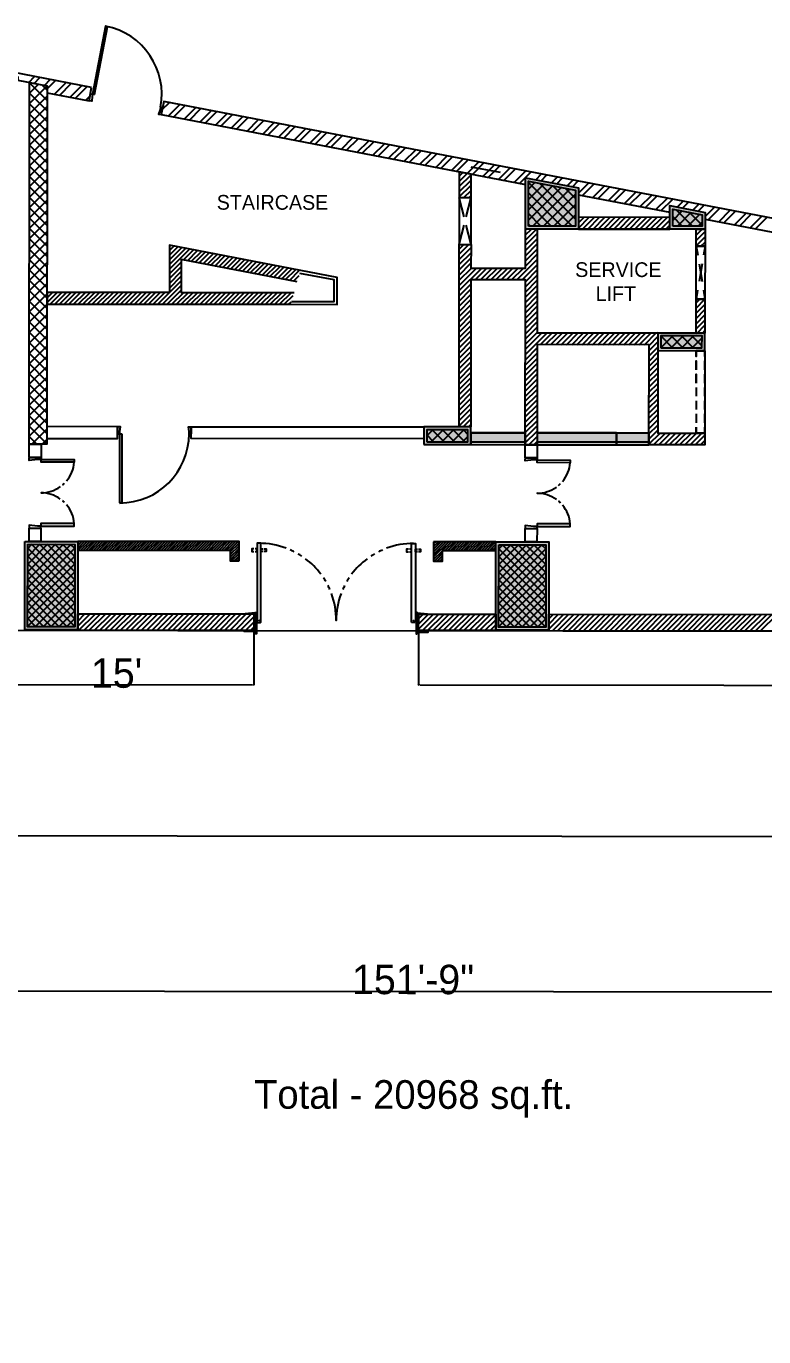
# Model space of a CAD drawing. Header units: millimetres. Extents: x -957 to 3394, y -3 to 3008.
# Drawn here: x 2412 to 2905, y 1653 to 2529 of the extents above; entities that cross this region are included whole.
import ezdxf

# ---------------------------------------------------------------- set-up
doc = ezdxf.new("R2010")
doc.units = ezdxf.units.MM
for name, color, linetype in [('HATCHES', 7, 'CONTINUOUS'), ('PDF_0', 7, 'CONTINUOUS'), ('PDF_DOOR', 7, 'CONTINUOUS'), ('PDF_ELEVATION_5_LIGHT', 7, 'CONTINUOUS'), ('PDF_ELEVATION_HIDDEN', 7, 'CONTINUOUS'), ('PDF_FIRE___PLUMB_MARGIN', 7, 'CONTINUOUS'), ('PDF_FRAMING-COLUMN', 7, 'CONTINUOUS'), ('PDF_FRAMING-COLUMN_HATCH', 7, 'CONTINUOUS'), ('PDF_FSM-_BASEMENTS-PLANS__', 7, 'CONTINUOUS'), ('PDF_FSM-PODIUM-FRAMING_-_S', 7, 'CONTINUOUS'), ('PDF_HATCH', 7, 'CONTINUOUS'), ('PDF_HATCH_-_BRICK_WALL', 7, 'CONTINUOUS'), ('PDF_HATCH_-_WALL', 7, 'CONTINUOUS'), ('PDF_HATCH_WALL', 7, 'CONTINUOUS'), ('PDF_I-DOOR', 7, 'CONTINUOUS'), ('PDF_I-DOOR-OPEN', 7, 'CONTINUOUS'), ('PDF_I-FURN-FIXD', 7, 'CONTINUOUS'), ('PDF_I-WALL-JAMB', 7, 'CONTINUOUS'), ('PDF_ID-DOOR', 7, 'CONTINUOUS'), ('PDF_SHREM-CAD_6_CABLE', 7, 'CONTINUOUS'), ('PDF_SHREM_ACOUSTIC_WALL', 7, 'CONTINUOUS'), ('PDF_SHREM_COMMENTS', 7, 'CONTINUOUS'), ('PDF_TEXT', 7, 'CONTINUOUS'), ('PDF_WALL', 7, 'CONTINUOUS')]:
    doc.layers.add(name, color=color, linetype=linetype)
doc.styles.add('PDF_ARIAL', font='PDF_ARIAL')

msp = doc.modelspace()

# ---------------------------------------------------------------- linework, layer by layer
at = {"layer": 'HATCHES', "color": 253}
msp.add_lwpolyline([(712.53, 2126.9), (3285.08, 2124.7), (3284.08, 953.45), (711.53, 951.72), (712.53, 2126.9)], dxfattribs=at)
at = {"layer": 'PDF_0'}
for points in [[(2564.22, 2125.32), (2564.19, 2089.01)], [(2674.34, 2125.23), (2674.31, 2088.92)], [(2384.88, 2089.17), (2563.4, 2089.02)], [(2563.99, 2088.82), (2564.38, 2089.22)], [(2674.11, 2088.73), (2674.51, 2089.12)], [(2675.1, 2088.93), (3284.26, 2088.4)]]:
    msp.add_lwpolyline(points, dxfattribs=at)
at = {"layer": 'PDF_DOOR'}
for points in [[(2457.81, 2483.39), (2466.54, 2528.82), (2465.17, 2529.09), (2456.44, 2483.66)], [(2454.14, 2479.3), (2455.03, 2483.93), (2456.44, 2483.66), (2456.16, 2482.18), (2456, 2478.94)], [(2502.42, 2470.03), (2503.31, 2474.66), (2501.91, 2474.93), (2501.62, 2473.45), (2500.57, 2470.38)], [(2473.23, 2261.48), (2473.22, 2256.76), (2474.66, 2256.76), (2474.66, 2258.27), (2475.11, 2261.48)], [(2522.39, 2261.44), (2522.38, 2256.72), (2520.95, 2256.72), (2520.95, 2258.23), (2520.5, 2261.44)], [(2476.05, 2256.77), (2476.01, 2210.51), (2474.62, 2210.5), (2474.66, 2256.76)]]:
    msp.add_lwpolyline(points, close=True, dxfattribs=at)
for centre, start, end in [((2456.44, 2483.66), 349.12909, 79.12903), ((2474.66, 2256.76), 269.95107, 359.95102)]:
    msp.add_arc(centre, 46.29, start, end, dxfattribs=at)
at = {"layer": 'PDF_ELEVATION_5_LIGHT'}
for points in [[(2701.47, 2414.68), (2701.45, 2383.21)], [(2709.31, 2383.21), (2709.34, 2414.67)], [(2709.2, 2257.35), (2745.58, 2257.32)], [(2709.2, 2251.45), (2745.58, 2251.42)], [(2753.45, 2257.31), (2806.55, 2257.27)], [(2753.45, 2257.31), (2828.18, 2257.25)], [(2753.45, 2251.41), (2806.54, 2251.37)], [(2753.45, 2251.41), (2828.17, 2251.35)], [(2709.2, 2249.48), (2745.58, 2249.45)], [(2753.44, 2249.45), (2806.54, 2249.4)], [(2753.44, 2249.45), (2828.17, 2249.38)]]:
    msp.add_lwpolyline(points, dxfattribs=at)
msp.add_lwpolyline([(2859.75, 2382.09), (2865.65, 2382.09), (2865.62, 2346.69), (2859.72, 2346.7)], close=True, dxfattribs=at)
at = {"layer": 'PDF_ELEVATION_5_LIGHT', "color": 7}
for points in [[(2709.2, 2249.48), (2745.58, 2249.45), (2745.58, 2257.32), (2709.2, 2257.35)], [(2753.44, 2249.45), (2806.54, 2249.4), (2806.55, 2257.27), (2753.45, 2257.31)], [(2753.44, 2249.45), (2828.17, 2249.38), (2828.18, 2257.25), (2753.45, 2257.31)]]:
    msp.add_lwpolyline(points, close=True, dxfattribs=at)
for points in [[(2709.2, 2249.48), (2745.58, 2249.45), (2709.2, 2257.35), (2745.58, 2257.32)], [(2753.44, 2249.45), (2806.54, 2249.4), (2753.45, 2257.31), (2806.55, 2257.27)], [(2753.44, 2249.45), (2828.17, 2249.38), (2753.45, 2257.31), (2828.18, 2257.25)]]:
    msp.add_solid(points, dxfattribs=at)
at = {"layer": 'PDF_ELEVATION_HIDDEN'}
for points in [[(2704.68, 2401.8), (2701.47, 2414.68)], [(2706.11, 2401.8), (2709.34, 2414.67)], [(2701.45, 2383.21), (2704.67, 2396.08)], [(2709.31, 2383.21), (2706.1, 2396.08)], [(2859.75, 2382.09), (2860.75, 2376.03)], [(2865.65, 2382.09), (2864.63, 2376.03)], [(2863.66, 2370.21), (2861.71, 2358.57)], [(2861.72, 2370.21), (2863.65, 2358.57)], [(2860.73, 2352.76), (2859.72, 2346.7)], [(2864.61, 2352.75), (2865.62, 2346.69)], [(2865.58, 2308.35), (2865.59, 2312.28), (2859.69, 2312.28), (2859.68, 2308.35), (2859.69, 2312.28), (2865.59, 2312.28), (2865.58, 2308.35)], [(2865.58, 2299.5), (2865.58, 2305.4)], [(2865.58, 2299.5), (2865.58, 2305.4)], [(2865.57, 2290.65), (2865.57, 2296.55)], [(2865.57, 2290.65), (2865.57, 2296.55)], [(2859.67, 2287.7), (2859.66, 2281.8)], [(2859.67, 2287.7), (2859.66, 2281.8)], [(2865.56, 2281.8), (2865.57, 2287.7)], [(2865.56, 2281.8), (2865.57, 2287.7)], [(2859.66, 2278.85), (2859.65, 2272.95)], [(2859.66, 2278.85), (2859.65, 2272.95)], [(2865.55, 2272.95), (2865.56, 2278.85)], [(2865.55, 2272.95), (2865.56, 2278.85)], [(2859.65, 2270), (2859.65, 2264.1)], [(2859.65, 2270), (2859.65, 2264.1)], [(2865.55, 2264.1), (2865.55, 2270)], [(2865.55, 2264.1), (2865.55, 2270)], [(2859.64, 2261.15), (2859.64, 2257.22), (2865.54, 2257.22), (2865.54, 2261.15), (2865.54, 2257.22), (2859.64, 2257.22), (2859.64, 2261.15)]]:
    msp.add_lwpolyline(points, dxfattribs=at)
for points in [[(2859.68, 2299.5), (2859.68, 2305.4)], [(2859.67, 2290.65), (2859.67, 2296.55)]]:
    msp.add_lwpolyline(points, close=True, dxfattribs=at)
at = {"layer": 'PDF_FIRE___PLUMB_MARGIN'}
msp.add_lwpolyline([(2859.76, 2393.5), (2753.57, 2393.59), (2753.51, 2324.17), (2859.7, 2324.08)], close=True, dxfattribs=at)
at = {"layer": 'PDF_FRAMING-COLUMN'}
for points in [[(2745.7, 2393.6), (2745.73, 2427.81), (2781.12, 2421.1), (2781.1, 2393.57)], [(2747.67, 2395.56), (2747.69, 2425.46), (2779.15, 2419.45), (2779.13, 2395.53)], [(2842.06, 2393.51), (2842.07, 2409.25), (2865.67, 2404.7), (2865.66, 2393.49)], [(2844.03, 2395.48), (2844.04, 2406.87), (2863.7, 2403.08), (2863.69, 2395.46)], [(2834.12, 2312.3), (2865.59, 2312.28), (2865.6, 2324.08), (2834.13, 2324.1)], [(2836.09, 2314.27), (2863.62, 2314.25), (2863.63, 2322.11), (2836.1, 2322.14)], [(2677.73, 2249.51), (2709.2, 2249.48), (2709.21, 2261.28), (2677.74, 2261.31)], [(2679.7, 2251.47), (2707.23, 2251.45), (2707.24, 2259.32), (2679.71, 2259.34)], [(2411.21, 2184.84), (2446.61, 2184.81), (2446.56, 2125.82), (2411.16, 2125.85)], [(2413.18, 2182.87), (2444.64, 2182.85), (2444.6, 2127.79), (2413.13, 2127.81)], [(2725.86, 2184.57), (2761.25, 2184.54), (2761.2, 2125.55), (2725.81, 2125.58)], [(2727.82, 2182.61), (2759.29, 2182.58), (2759.24, 2127.52), (2727.77, 2127.54)]]:
    msp.add_lwpolyline(points, close=True, dxfattribs=at)
at = {"layer": 'PDF_FRAMING-COLUMN_HATCH'}
for points in [[(2414.41, 2477.54), (2426.15, 2489.26)], [(2414.42, 2484.49), (2420.28, 2490.34)], [(2426.22, 2479.42), (2414.43, 2491.23)], [(2426.22, 2486.38), (2422.71, 2489.89)], [(2414.41, 2470.59), (2426.22, 2482.38)], [(2426.21, 2472.47), (2414.42, 2484.28)], [(2414.4, 2463.64), (2426.21, 2475.42)], [(2426.2, 2465.52), (2414.41, 2477.33)], [(2426.2, 2458.57), (2414.41, 2470.38)], [(2414.39, 2449.73), (2426.2, 2461.52)], [(2414.4, 2456.68), (2426.21, 2468.47)], [(2426.19, 2451.61), (2414.4, 2463.42)], [(2414.38, 2442.78), (2426.19, 2454.57)], [(2426.19, 2444.66), (2414.4, 2456.47)], [(2414.38, 2435.83), (2426.19, 2447.61)], [(2426.18, 2437.71), (2414.39, 2449.52)], [(2414.37, 2428.87), (2426.18, 2440.66)], [(2426.17, 2430.76), (2414.38, 2442.57)], [(2426.17, 2423.8), (2414.38, 2435.61)], [(2414.36, 2414.97), (2426.17, 2426.76)], [(2414.37, 2421.92), (2426.18, 2433.71)], [(2426.16, 2416.85), (2414.37, 2428.66)], [(2414.35, 2408.01), (2426.16, 2419.8)], [(2426.16, 2409.9), (2414.37, 2421.71)], [(2747.67, 2399.46), (2769.54, 2421.29)], [(2747.68, 2413.36), (2757.86, 2423.52)], [(2747.68, 2406.41), (2763.7, 2422.41)], [(2776.82, 2395.54), (2747.69, 2424.71)], [(2747.69, 2420.32), (2752.02, 2424.64)], [(2769.87, 2395.54), (2747.69, 2417.76)], [(2750.72, 2395.56), (2775.38, 2420.17)], [(2779.14, 2400.17), (2755.35, 2424)], [(2779.14, 2407.13), (2763.93, 2422.36)], [(2779.15, 2414.08), (2772.52, 2420.72)], [(2414.35, 2401.06), (2426.16, 2412.85)], [(2426.15, 2402.95), (2414.36, 2414.75)], [(2762.91, 2395.55), (2747.68, 2410.81)], [(2757.68, 2395.55), (2779.15, 2416.99)], [(2764.63, 2395.55), (2779.14, 2410.04)], [(2414.34, 2394.11), (2426.15, 2405.9)], [(2426.14, 2395.99), (2414.35, 2407.8)], [(2426.14, 2389.04), (2414.35, 2400.85)], [(2755.96, 2395.55), (2747.68, 2403.85)], [(2771.58, 2395.54), (2779.14, 2403.09)], [(2844.03, 2399.31), (2850.37, 2405.65)], [(2850.41, 2395.47), (2844.03, 2401.86)], [(2844.04, 2406.26), (2844.54, 2406.77)], [(2857.37, 2395.47), (2846.45, 2406.4)], [(2847.15, 2395.48), (2856.21, 2404.52)], [(2854.1, 2395.47), (2862.04, 2403.4)], [(2863.69, 2396.09), (2855.05, 2404.74)], [(2863.7, 2403.04), (2863.65, 2403.09)], [(2414.33, 2380.2), (2426.14, 2391.99)], [(2414.34, 2387.16), (2426.15, 2398.95)], [(2426.13, 2382.09), (2414.34, 2393.9)], [(2749.01, 2395.56), (2747.67, 2396.9)], [(2778.53, 2395.54), (2779.13, 2396.13)], [(2861.05, 2395.46), (2863.69, 2398.1)], [(2414.33, 2373.25), (2426.13, 2385.04)], [(2426.13, 2375.13), (2414.34, 2386.94)], [(2414.32, 2366.3), (2426.13, 2378.09)], [(2426.12, 2368.18), (2414.33, 2379.99)], [(2414.31, 2359.35), (2426.12, 2371.14)], [(2426.11, 2361.23), (2414.32, 2373.04)], [(2426.11, 2354.28), (2414.32, 2366.09)], [(2414.3, 2345.44), (2426.11, 2357.23)], [(2414.31, 2352.39), (2426.12, 2364.18)], [(2426.1, 2347.32), (2414.31, 2359.13)], [(2414.3, 2338.49), (2426.1, 2350.28)], [(2426.1, 2340.37), (2414.31, 2352.18)], [(2414.29, 2331.54), (2426.1, 2343.32)], [(2426.09, 2333.42), (2414.3, 2345.23)], [(2414.28, 2324.58), (2426.09, 2336.37)], [(2426.08, 2319.51), (2414.29, 2331.32)], [(2426.08, 2326.47), (2414.3, 2338.28)], [(2414.27, 2310.68), (2426.08, 2322.47)], [(2414.28, 2317.63), (2426.09, 2329.42)], [(2426.07, 2312.56), (2414.28, 2324.37)], [(2836.1, 2321.15), (2837.08, 2322.13)], [(2843.92, 2314.26), (2836.1, 2322.1)], [(2836.16, 2314.27), (2844.04, 2322.13)], [(2850.88, 2314.26), (2843.02, 2322.13)], [(2843.12, 2314.26), (2850.99, 2322.12)], [(2857.83, 2314.25), (2849.97, 2322.12)], [(2850.07, 2314.26), (2857.94, 2322.12)], [(2863.62, 2315.41), (2856.92, 2322.12)], [(2414.27, 2303.72), (2426.08, 2315.51)], [(2426.07, 2305.61), (2414.28, 2317.42)], [(2836.97, 2314.27), (2836.09, 2315.15)], [(2857.02, 2314.25), (2863.63, 2320.85)], [(2414.26, 2296.77), (2426.07, 2308.56)], [(2426.06, 2298.66), (2414.27, 2310.46)], [(2414.25, 2289.82), (2426.06, 2301.61)], [(2426.05, 2284.75), (2414.26, 2296.56)], [(2426.05, 2291.7), (2414.27, 2303.51)], [(2414.24, 2275.91), (2426.05, 2287.7)], [(2414.25, 2282.87), (2426.06, 2294.66)], [(2426.04, 2277.8), (2414.25, 2289.61)], [(2414.24, 2268.96), (2426.05, 2280.75)], [(2426.04, 2270.84), (2414.25, 2282.65)], [(2414.23, 2262.01), (2426.04, 2273.8)], [(2426.03, 2263.89), (2414.24, 2275.7)], [(2426.02, 2256.94), (2414.24, 2268.75)], [(2414.22, 2255.06), (2426.03, 2266.85)], [(2426.02, 2249.99), (2414.23, 2261.8)], [(2415.85, 2249.73), (2426.03, 2259.89)], [(2419.33, 2249.73), (2414.22, 2254.84)], [(2422.8, 2249.73), (2426.02, 2252.94)], [(2679.7, 2255.33), (2683.72, 2259.34)], [(2684.31, 2251.47), (2679.7, 2256.09)], [(2682.8, 2251.47), (2690.67, 2259.33)], [(2691.27, 2251.46), (2683.41, 2259.34)], [(2689.75, 2251.47), (2697.62, 2259.33)], [(2698.22, 2251.46), (2690.36, 2259.33)], [(2696.7, 2251.46), (2704.57, 2259.32)], [(2705.17, 2251.45), (2697.31, 2259.33)], [(2703.65, 2251.45), (2707.23, 2255.03)], [(2707.24, 2256.34), (2704.26, 2259.32)], [(2413.15, 2153.97), (2442.08, 2182.85)], [(2413.16, 2164.4), (2431.65, 2182.86)], [(2413.16, 2159.19), (2436.87, 2182.85)], [(2413.17, 2174.83), (2421.22, 2182.87)], [(2413.17, 2169.62), (2426.44, 2182.86)], [(2413.18, 2180.05), (2416.01, 2182.87)], [(2444.62, 2153.95), (2415.74, 2182.87)], [(2444.62, 2159.16), (2420.96, 2182.87)], [(2444.63, 2164.38), (2426.17, 2182.86)], [(2444.63, 2169.59), (2431.39, 2182.86)], [(2444.64, 2174.8), (2436.6, 2182.85)], [(2444.64, 2180.02), (2441.81, 2182.85)], [(2727.8, 2158.92), (2751.51, 2182.59)], [(2727.8, 2153.7), (2756.72, 2182.58)], [(2727.81, 2174.56), (2735.86, 2182.6)], [(2727.81, 2169.35), (2741.08, 2182.59)], [(2727.81, 2164.13), (2746.29, 2182.59)], [(2727.82, 2179.78), (2730.65, 2182.6)], [(2759.26, 2153.68), (2730.38, 2182.6)], [(2759.26, 2158.89), (2735.6, 2182.6)], [(2759.27, 2164.11), (2740.81, 2182.59)], [(2759.27, 2169.32), (2746.03, 2182.59)], [(2759.28, 2174.54), (2751.24, 2182.59)], [(2759.28, 2179.75), (2756.46, 2182.58)], [(2413.15, 2148.76), (2444.64, 2180.2)], [(2413.15, 2143.54), (2444.64, 2174.98)], [(2444.61, 2143.52), (2413.17, 2175.01)], [(2444.61, 2148.73), (2413.18, 2180.22)], [(2727.79, 2148.49), (2759.28, 2179.93)], [(2727.79, 2143.27), (2759.28, 2174.71)], [(2759.25, 2143.25), (2727.81, 2174.74)], [(2759.26, 2148.46), (2727.82, 2179.95)], [(2413.14, 2138.33), (2444.63, 2169.77)], [(2413.14, 2133.12), (2444.63, 2164.55)], [(2444.6, 2133.09), (2413.16, 2164.58)], [(2444.61, 2138.3), (2413.17, 2169.79)], [(2727.78, 2138.06), (2759.27, 2169.5)], [(2727.78, 2132.85), (2759.27, 2164.28)], [(2759.25, 2138.03), (2727.81, 2169.52)], [(2759.24, 2132.82), (2727.81, 2164.31)], [(2413.13, 2127.9), (2444.62, 2159.34)], [(2444.6, 2127.87), (2413.16, 2159.36)], [(2727.77, 2127.63), (2759.27, 2159.07)], [(2759.24, 2127.6), (2727.8, 2159.1)], [(2439.47, 2127.79), (2413.15, 2154.15)], [(2434.26, 2127.79), (2413.15, 2148.94)], [(2418.26, 2127.81), (2444.62, 2154.12)], [(2423.47, 2127.8), (2444.61, 2148.91)], [(2748.9, 2127.52), (2727.79, 2148.67)], [(2754.11, 2127.52), (2727.8, 2153.88)], [(2732.9, 2127.54), (2759.26, 2153.85)], [(2738.11, 2127.53), (2759.26, 2148.64)], [(2423.83, 2127.8), (2413.14, 2138.51)], [(2429.04, 2127.8), (2413.15, 2143.72)], [(2428.69, 2127.8), (2444.61, 2143.69)], [(2433.9, 2127.79), (2444.61, 2138.48)], [(2738.47, 2127.53), (2727.78, 2138.24)], [(2743.68, 2127.53), (2727.79, 2143.45)], [(2743.33, 2127.53), (2759.25, 2143.43)], [(2748.54, 2127.53), (2759.25, 2138.21)], [(2418.61, 2127.81), (2413.14, 2133.29)], [(2439.12, 2127.79), (2444.6, 2133.27)], [(2733.25, 2127.54), (2727.78, 2133.02)], [(2753.76, 2127.52), (2759.24, 2133)], [(2413.4, 2127.81), (2413.13, 2128.08)], [(2444.33, 2127.79), (2444.6, 2128.05)], [(2728.04, 2127.54), (2727.77, 2127.81)], [(2758.97, 2127.52), (2759.24, 2127.78)]]:
    msp.add_lwpolyline(points, dxfattribs=at)
for points in [[(2781.12, 2421.1), (2781.1, 2393.57), (2745.73, 2427.81), (2745.7, 2393.6)], [(2747.69, 2425.46), (2779.15, 2419.45), (2747.67, 2395.56), (2779.13, 2395.53)], [(2842.06, 2393.51), (2842.07, 2409.25), (2865.66, 2393.49), (2865.67, 2404.7)], [(2844.03, 2395.48), (2844.04, 2406.87), (2863.69, 2395.46), (2863.7, 2403.08)], [(2834.12, 2312.3), (2865.59, 2312.28), (2834.13, 2324.1), (2865.6, 2324.08)], [(2836.09, 2314.27), (2863.62, 2314.25), (2836.1, 2322.14), (2863.63, 2322.11)], [(2677.73, 2249.51), (2709.2, 2249.48), (2677.74, 2261.31), (2709.21, 2261.28)], [(2679.7, 2251.47), (2707.23, 2251.45), (2679.71, 2259.34), (2707.24, 2259.32)], [(2411.21, 2184.84), (2446.61, 2184.81), (2411.16, 2125.85), (2446.56, 2125.82)], [(2413.18, 2182.87), (2444.64, 2182.85), (2413.13, 2127.81), (2444.6, 2127.79)], [(2725.86, 2184.57), (2761.25, 2184.54), (2725.81, 2125.58), (2761.2, 2125.55)], [(2727.82, 2182.61), (2759.29, 2182.58), (2727.77, 2127.54), (2759.24, 2127.52)]]:
    msp.add_solid(points, dxfattribs=at)
at = {"layer": 'PDF_FSM-_BASEMENTS-PLANS__'}
for points in [[(2588.74, 2343.26), (2619.9, 2343.24), (2619.91, 2351.1), (2619.92, 2361.18), (2595.54, 2365.86)], [(2589.33, 2345.23), (2617.94, 2345.2), (2617.95, 2359.55), (2594.97, 2363.97)]]:
    msp.add_lwpolyline(points, dxfattribs=at)
at = {"layer": 'PDF_FSM-PODIUM-FRAMING_-_S'}
msp.add_lwpolyline([(2414.43, 2491.42), (2426.22, 2489.25), (2426.02, 2249.72), (2414.22, 2249.73)], close=True, dxfattribs=at)
at = {"layer": 'PDF_HATCH'}
for points in [[(2446.61, 2183.77), (2447.65, 2184.81)], [(2446.61, 2182.03), (2449.39, 2184.81)], [(2446.61, 2180.29), (2451.13, 2184.81)], [(2446.96, 2178.91), (2452.87, 2184.81)], [(2448.7, 2178.91), (2454.61, 2184.81)], [(2450.44, 2178.91), (2456.35, 2184.8)], [(2452.18, 2178.91), (2458.08, 2184.8)], [(2453.92, 2178.91), (2459.82, 2184.8)], [(2455.66, 2178.9), (2461.56, 2184.8)], [(2457.39, 2178.9), (2463.3, 2184.8)], [(2459.13, 2178.9), (2465.04, 2184.8)], [(2460.87, 2178.9), (2466.77, 2184.8)], [(2462.61, 2178.9), (2468.51, 2184.79)], [(2464.35, 2178.9), (2470.25, 2184.79)], [(2466.08, 2178.9), (2471.99, 2184.79)], [(2467.82, 2178.89), (2473.73, 2184.79)], [(2469.56, 2178.89), (2475.47, 2184.79)], [(2471.3, 2178.89), (2477.2, 2184.79)], [(2473.04, 2178.89), (2478.94, 2184.78)], [(2474.78, 2178.89), (2480.68, 2184.78)], [(2476.51, 2178.89), (2482.42, 2184.78)], [(2478.25, 2178.89), (2484.16, 2184.78)], [(2479.99, 2178.88), (2485.89, 2184.78)], [(2481.73, 2178.88), (2487.63, 2184.78)], [(2483.47, 2178.88), (2489.37, 2184.78)], [(2485.2, 2178.88), (2491.11, 2184.77)], [(2486.94, 2178.88), (2492.85, 2184.77)], [(2488.68, 2178.88), (2494.59, 2184.77)], [(2490.42, 2178.88), (2496.32, 2184.77)], [(2492.16, 2178.87), (2498.06, 2184.77)], [(2493.9, 2178.87), (2499.8, 2184.77)], [(2495.63, 2178.87), (2501.54, 2184.77)], [(2497.37, 2178.87), (2503.28, 2184.76)], [(2499.11, 2178.87), (2505.01, 2184.76)], [(2500.85, 2178.87), (2506.75, 2184.76)], [(2502.59, 2178.86), (2508.49, 2184.76)], [(2504.32, 2178.86), (2510.23, 2184.76)], [(2506.06, 2178.86), (2511.97, 2184.76)], [(2507.8, 2178.86), (2513.71, 2184.75)], [(2509.54, 2178.86), (2515.44, 2184.75)], [(2511.28, 2178.86), (2517.18, 2184.75)], [(2513.01, 2178.86), (2518.92, 2184.75)], [(2514.75, 2178.85), (2520.66, 2184.75)], [(2516.49, 2178.85), (2522.4, 2184.75)], [(2518.23, 2178.85), (2524.13, 2184.75)], [(2519.97, 2178.85), (2525.87, 2184.74)], [(2521.71, 2178.85), (2527.61, 2184.74)], [(2523.44, 2178.85), (2529.35, 2184.74)], [(2525.18, 2178.85), (2531.09, 2184.74)], [(2526.92, 2178.84), (2532.82, 2184.74)], [(2528.66, 2178.84), (2534.56, 2184.74)], [(2530.4, 2178.84), (2536.3, 2184.74)], [(2532.13, 2178.84), (2538.04, 2184.73)], [(2533.87, 2178.84), (2539.78, 2184.73)], [(2535.61, 2178.84), (2541.52, 2184.73)], [(2537.35, 2178.84), (2543.25, 2184.73)], [(2539.09, 2178.83), (2544.99, 2184.73)], [(2540.83, 2178.83), (2546.73, 2184.73)], [(2542.56, 2178.83), (2548.47, 2184.73)], [(2544.3, 2178.83), (2550.21, 2184.72)], [(2546.04, 2178.83), (2551.94, 2184.72)], [(2547.78, 2178.83), (2553.68, 2184.72)], [(2548.45, 2176.03), (2554.36, 2181.92)], [(2548.46, 2177.77), (2554.36, 2183.66)], [(2684.29, 2177.91), (2691, 2184.6)], [(2684.29, 2176.17), (2692.74, 2184.6)], [(2684.29, 2174.44), (2694.47, 2184.6)], [(2684.3, 2183.13), (2685.78, 2184.61)], [(2684.3, 2181.39), (2687.52, 2184.61)], [(2684.3, 2179.65), (2689.26, 2184.6)], [(2690.31, 2178.7), (2696.21, 2184.6)], [(2692.05, 2178.7), (2697.95, 2184.6)], [(2693.78, 2178.7), (2699.69, 2184.6)], [(2695.52, 2178.7), (2701.43, 2184.59)], [(2697.26, 2178.7), (2703.17, 2184.59)], [(2699, 2178.7), (2704.9, 2184.59)], [(2700.74, 2178.7), (2706.64, 2184.59)], [(2702.47, 2178.69), (2708.38, 2184.59)], [(2704.21, 2178.69), (2710.12, 2184.59)], [(2705.95, 2178.69), (2711.86, 2184.59)], [(2707.69, 2178.69), (2713.59, 2184.58)], [(2709.43, 2178.69), (2715.33, 2184.58)], [(2711.17, 2178.69), (2717.07, 2184.58)], [(2712.9, 2178.68), (2718.81, 2184.58)], [(2714.64, 2178.68), (2720.55, 2184.58)], [(2716.38, 2178.68), (2722.29, 2184.58)], [(2718.12, 2178.68), (2724.02, 2184.58)], [(2719.86, 2178.68), (2725.76, 2184.57)], [(2721.59, 2178.68), (2725.85, 2182.93)], [(2723.33, 2178.68), (2725.85, 2181.19)], [(2548.45, 2174.29), (2554.36, 2180.18)], [(2548.45, 2172.55), (2554.36, 2178.45)], [(2549.38, 2171.75), (2554.35, 2176.71)], [(2551.12, 2171.74), (2554.35, 2174.97)], [(2552.86, 2171.74), (2554.35, 2173.23)], [(2684.29, 2172.7), (2690.19, 2178.59)], [(2684.96, 2171.63), (2690.19, 2176.85)], [(2686.7, 2171.63), (2690.19, 2175.12)], [(2688.44, 2171.63), (2690.19, 2173.38)], [(2725.07, 2178.67), (2725.85, 2179.45)], [(2690.18, 2171.62), (2690.19, 2171.64)], [(2446.56, 2128.09), (2454.91, 2136.43)], [(2446.57, 2135.05), (2447.96, 2136.43)], [(2446.57, 2131.57), (2451.44, 2136.43)], [(2447.37, 2125.42), (2458.39, 2136.43)], [(2450.84, 2125.42), (2461.87, 2136.42)], [(2454.32, 2125.42), (2465.34, 2136.42)], [(2457.8, 2125.41), (2468.82, 2136.42)], [(2461.27, 2125.41), (2472.3, 2136.41)], [(2464.75, 2125.41), (2475.77, 2136.41)], [(2468.23, 2125.41), (2479.25, 2136.41)], [(2471.7, 2125.4), (2482.72, 2136.41)], [(2475.18, 2125.4), (2486.2, 2136.4)], [(2478.66, 2125.4), (2489.68, 2136.4)], [(2482.13, 2125.39), (2493.15, 2136.4)], [(2485.61, 2125.39), (2496.63, 2136.39)], [(2489.08, 2125.39), (2500.11, 2136.39)], [(2492.56, 2125.38), (2503.58, 2136.39)], [(2496.04, 2125.38), (2507.06, 2136.38)], [(2499.51, 2125.38), (2510.54, 2136.38)], [(2502.99, 2125.38), (2514.01, 2136.38)], [(2506.47, 2125.37), (2517.49, 2136.38)], [(2509.94, 2125.37), (2520.96, 2136.37)], [(2513.42, 2125.37), (2524.44, 2136.37)], [(2516.89, 2125.36), (2527.92, 2136.37)], [(2520.37, 2125.36), (2531.39, 2136.36)], [(2523.85, 2125.36), (2534.87, 2136.36)], [(2527.32, 2125.35), (2538.35, 2136.36)], [(2530.8, 2125.35), (2541.82, 2136.35)], [(2534.28, 2125.35), (2545.3, 2136.35)], [(2537.75, 2125.35), (2548.77, 2136.35)], [(2541.23, 2125.34), (2552.25, 2136.35)], [(2544.71, 2125.34), (2555.73, 2136.34)], [(2548.18, 2125.34), (2559.2, 2136.34)], [(2551.66, 2125.33), (2562.68, 2136.34)], [(2555.13, 2125.33), (2564.23, 2134.41)], [(2558.61, 2125.33), (2564.22, 2130.93)], [(2674.34, 2126.24), (2684.35, 2136.23)], [(2674.35, 2133.19), (2677.4, 2136.24)], [(2674.35, 2129.72), (2680.88, 2136.24)], [(2676.81, 2125.23), (2687.83, 2136.23)], [(2680.28, 2125.22), (2691.3, 2136.23)], [(2683.76, 2125.22), (2694.78, 2136.22)], [(2687.24, 2125.22), (2698.26, 2136.22)], [(2690.71, 2125.21), (2701.73, 2136.22)], [(2694.19, 2125.21), (2705.21, 2136.21)], [(2697.66, 2125.21), (2708.69, 2136.21)], [(2701.14, 2125.21), (2712.16, 2136.21)], [(2704.62, 2125.2), (2715.64, 2136.21)], [(2708.09, 2125.2), (2719.12, 2136.2)], [(2711.57, 2125.2), (2722.59, 2136.2)], [(2715.05, 2125.19), (2725.81, 2135.94)], [(2718.52, 2125.19), (2725.81, 2132.47)], [(2722, 2125.19), (2725.81, 2128.99)], [(2761.2, 2126.12), (2771.26, 2136.16)], [(2761.21, 2133.07), (2764.31, 2136.16)], [(2761.21, 2129.6), (2767.78, 2136.16)], [(2763.71, 2125.15), (2774.74, 2136.16)], [(2767.19, 2125.15), (2778.21, 2136.15)], [(2770.67, 2125.15), (2781.69, 2136.15)], [(2774.14, 2125.14), (2785.17, 2136.15)], [(2777.62, 2125.14), (2788.64, 2136.14)], [(2781.1, 2125.14), (2792.12, 2136.14)], [(2784.57, 2125.13), (2795.59, 2136.14)], [(2788.05, 2125.13), (2799.07, 2136.13)], [(2791.53, 2125.13), (2802.55, 2136.13)], [(2795, 2125.13), (2806.02, 2136.13)], [(2798.48, 2125.12), (2809.5, 2136.13)], [(2801.95, 2125.12), (2812.98, 2136.12)], [(2805.43, 2125.12), (2816.45, 2136.12)], [(2808.91, 2125.11), (2819.93, 2136.12)], [(2812.38, 2125.11), (2823.41, 2136.11)], [(2815.86, 2125.11), (2826.88, 2136.11)], [(2819.34, 2125.1), (2830.36, 2136.11)], [(2822.81, 2125.1), (2833.83, 2136.1)], [(2826.29, 2125.1), (2837.31, 2136.1)], [(2829.76, 2125.1), (2840.79, 2136.1)], [(2833.24, 2125.09), (2844.26, 2136.1)], [(2836.72, 2125.09), (2847.74, 2136.09)], [(2840.19, 2125.09), (2851.22, 2136.09)], [(2843.67, 2125.08), (2854.69, 2136.09)], [(2847.15, 2125.08), (2858.17, 2136.08)], [(2850.62, 2125.08), (2861.64, 2136.08)], [(2854.1, 2125.08), (2865.12, 2136.08)], [(2857.58, 2125.07), (2868.6, 2136.08)], [(2861.05, 2125.07), (2872.07, 2136.07)], [(2864.53, 2125.07), (2875.55, 2136.07)], [(2868, 2125.06), (2879.03, 2136.07)], [(2871.48, 2125.06), (2882.5, 2136.06)], [(2874.96, 2125.06), (2885.98, 2136.06)], [(2878.43, 2125.05), (2889.46, 2136.06)], [(2881.91, 2125.05), (2892.93, 2136.05)], [(2885.39, 2125.05), (2896.41, 2136.05)], [(2888.86, 2125.05), (2899.88, 2136.05)], [(2892.34, 2125.04), (2903.36, 2136.05)], [(2895.82, 2125.04), (2906.84, 2136.04)], [(2899.29, 2125.04), (2910.31, 2136.04)], [(2902.77, 2125.03), (2913.79, 2136.04)], [(2562.09, 2125.32), (2564.22, 2127.45)], [(2725.47, 2125.19), (2725.81, 2125.52)]]:
    msp.add_lwpolyline(points, dxfattribs=at)
at = {"layer": 'PDF_HATCH_-_BRICK_WALL'}
for points in [[(2413.89, 2491.61), (2417.78, 2495.5)], [(2417.39, 2490.94), (2421.28, 2494.82)], [(2424.4, 2489.6), (2428.28, 2493.48)], [(2426.22, 2487.25), (2431.78, 2492.8)], [(2431.05, 2483.74), (2438.79, 2491.46)], [(2434.55, 2483.06), (2442.29, 2490.78)], [(2441.56, 2481.72), (2449.29, 2489.44)], [(2445.06, 2481.05), (2452.79, 2488.77)], [(2452.06, 2479.7), (2454.75, 2482.38)]]:
    msp.add_lwpolyline(points, dxfattribs=at)
at = {"layer": 'PDF_HATCH_-_WALL'}
for points in [[(2504.05, 2478.52), (2504.39, 2478.86)], [(2503.06, 2473.37), (2507.89, 2478.19)], [(2507.16, 2469.12), (2514.9, 2476.84)], [(2510.66, 2468.44), (2518.4, 2476.17)], [(2517.66, 2467.1), (2525.4, 2474.82)], [(2521.16, 2466.43), (2528.9, 2474.15)], [(2528.17, 2465.08), (2535.9, 2472.8)], [(2531.67, 2464.41), (2539.41, 2472.13)], [(2538.67, 2463.06), (2546.41, 2470.79)], [(2542.17, 2462.39), (2549.91, 2470.11)], [(2549.17, 2461.04), (2556.91, 2468.77)], [(2552.68, 2460.37), (2560.41, 2468.1)], [(2559.68, 2459.03), (2567.42, 2466.75)], [(2563.18, 2458.35), (2570.92, 2466.08)], [(2570.18, 2457.01), (2577.92, 2464.73)], [(2573.68, 2456.34), (2581.42, 2464.06)], [(2580.69, 2454.99), (2588.42, 2462.72)], [(2584.19, 2454.32), (2591.93, 2462.04)], [(2591.19, 2452.97), (2598.93, 2460.7)], [(2594.69, 2452.3), (2602.43, 2460.02)], [(2601.69, 2450.95), (2609.43, 2458.68)], [(2605.2, 2450.28), (2612.93, 2458.01)], [(2612.2, 2448.94), (2619.94, 2456.66)], [(2615.7, 2448.26), (2623.44, 2455.99)], [(2622.7, 2446.92), (2630.44, 2454.64)], [(2626.2, 2446.25), (2633.94, 2453.97)], [(2633.21, 2444.9), (2640.95, 2452.63)], [(2636.71, 2444.23), (2644.45, 2451.95)], [(2643.71, 2442.88), (2651.45, 2450.61)], [(2647.21, 2442.21), (2654.95, 2449.94)], [(2654.22, 2440.86), (2661.95, 2448.59)], [(2657.72, 2440.19), (2665.45, 2447.92)], [(2664.72, 2438.85), (2672.46, 2446.57)], [(2668.22, 2438.17), (2675.96, 2445.9)], [(2675.22, 2436.83), (2682.96, 2444.55)], [(2678.73, 2436.16), (2686.46, 2443.88)], [(2685.73, 2434.81), (2693.47, 2442.54)], [(2689.23, 2434.14), (2696.97, 2441.86)], [(2696.23, 2432.79), (2703.97, 2440.52)], [(2699.73, 2432.12), (2707.47, 2439.85)], [(2706.74, 2430.78), (2714.47, 2438.5)], [(2710.24, 2430.1), (2717.98, 2437.83)], [(2717.24, 2428.76), (2724.98, 2436.48)], [(2720.74, 2428.08), (2728.48, 2435.81)], [(2701.48, 2428.9), (2703.85, 2431.26)], [(2701.48, 2425.43), (2706.76, 2430.7)], [(2701.48, 2421.95), (2709.35, 2429.81)], [(2701.48, 2418.47), (2709.35, 2426.33)], [(2727.74, 2426.74), (2735.48, 2434.46)], [(2731.25, 2426.07), (2738.98, 2433.79)], [(2738.25, 2424.72), (2745.99, 2432.45)], [(2741.75, 2424.05), (2749.49, 2431.77)], [(2752.57, 2426.52), (2756.49, 2430.43)], [(2756.08, 2425.85), (2759.99, 2429.76)], [(2763.1, 2424.52), (2766.99, 2428.41)], [(2766.6, 2423.85), (2770.5, 2427.74)], [(2773.62, 2422.52), (2777.5, 2426.39)], [(2701.47, 2415), (2709.35, 2422.86)], [(2704.63, 2414.67), (2709.34, 2419.38)], [(2777.13, 2421.86), (2781, 2425.72)], [(2781.12, 2417.5), (2788, 2424.37)], [(2783.77, 2415.98), (2791.5, 2423.7)], [(2790.77, 2414.63), (2798.51, 2422.36)], [(2794.27, 2413.96), (2802.01, 2421.68)], [(2801.27, 2412.61), (2809.01, 2420.34)], [(2804.77, 2411.94), (2812.51, 2419.67)], [(2811.78, 2410.6), (2819.52, 2418.32)], [(2815.28, 2409.92), (2823.02, 2417.65)], [(2708.11, 2414.67), (2709.34, 2415.9)], [(2822.28, 2408.58), (2830.02, 2416.3)], [(2825.78, 2407.91), (2833.52, 2415.63)], [(2832.79, 2406.56), (2840.52, 2414.28)], [(2836.29, 2405.89), (2844.03, 2413.61)], [(2847.04, 2408.29), (2851.03, 2412.27)], [(2850.54, 2407.61), (2854.53, 2411.59)], [(2857.54, 2406.27), (2861.53, 2410.25)], [(2861.04, 2405.59), (2865.03, 2409.58)], [(2781.1, 2401.2), (2781.33, 2401.43)], [(2781.1, 2397.73), (2784.81, 2401.43)], [(2781.1, 2394.25), (2788.29, 2401.43)], [(2783.89, 2393.56), (2791.76, 2401.42)], [(2787.37, 2393.56), (2795.24, 2401.42)], [(2790.84, 2393.56), (2798.71, 2401.42)], [(2794.32, 2393.56), (2802.19, 2401.41)], [(2797.79, 2393.55), (2805.67, 2401.41)], [(2801.27, 2393.55), (2809.14, 2401.41)], [(2804.75, 2393.55), (2812.62, 2401.41)], [(2808.22, 2393.54), (2816.1, 2401.4)], [(2811.7, 2393.54), (2819.57, 2401.4)], [(2815.18, 2393.54), (2823.05, 2401.4)], [(2818.65, 2393.53), (2826.53, 2401.39)], [(2822.13, 2393.53), (2830, 2401.39)], [(2825.6, 2393.53), (2833.48, 2401.39)], [(2829.08, 2393.53), (2836.95, 2401.38)], [(2832.56, 2393.52), (2840.43, 2401.38)], [(2865.66, 2401.87), (2872.04, 2408.23)], [(2867.8, 2399.83), (2875.54, 2407.56)], [(2874.8, 2398.49), (2882.54, 2406.21)], [(2878.3, 2397.82), (2886.04, 2405.54)], [(2885.31, 2396.47), (2893.04, 2404.2)], [(2888.81, 2395.8), (2896.55, 2403.52)], [(2895.81, 2394.45), (2903.55, 2402.18)], [(2899.31, 2393.78), (2907.05, 2401.5)], [(2745.7, 2393.15), (2746.14, 2393.6)], [(2745.7, 2389.68), (2749.62, 2393.59)], [(2745.7, 2386.2), (2753.1, 2393.59)], [(2836.03, 2393.52), (2842.07, 2399.54)], [(2839.51, 2393.52), (2842.06, 2396.06)], [(2859.75, 2385.94), (2865.66, 2391.83)], [(2859.76, 2392.89), (2860.37, 2393.5)], [(2859.76, 2389.41), (2863.84, 2393.5)], [(2701.44, 2380.23), (2704.42, 2383.21)], [(2701.44, 2376.76), (2707.9, 2383.21)], [(2745.69, 2382.73), (2753.56, 2390.59)], [(2745.69, 2379.25), (2753.56, 2387.11)], [(2745.69, 2375.77), (2753.56, 2383.63)], [(2859.75, 2382.46), (2865.65, 2388.36)], [(2862.86, 2382.09), (2865.65, 2384.88)], [(2701.43, 2369.8), (2709.31, 2377.66)], [(2701.43, 2366.33), (2709.3, 2374.19)], [(2701.44, 2373.28), (2709.31, 2381.14)], [(2745.68, 2372.3), (2753.56, 2380.16)], [(2745.68, 2368.82), (2753.55, 2376.68)], [(2701.42, 2355.9), (2713.01, 2367.47)], [(2701.42, 2352.42), (2716.49, 2367.47)], [(2701.43, 2362.85), (2709.3, 2370.71)], [(2701.43, 2359.38), (2709.54, 2367.47)], [(2712.09, 2359.6), (2719.97, 2367.46)], [(2715.57, 2359.6), (2723.44, 2367.46)], [(2719.05, 2359.6), (2726.92, 2367.46)], [(2722.52, 2359.6), (2730.4, 2367.46)], [(2726, 2359.59), (2733.87, 2367.45)], [(2729.48, 2359.59), (2737.35, 2367.45)], [(2732.95, 2359.59), (2740.82, 2367.45)], [(2736.43, 2359.58), (2744.3, 2367.44)], [(2739.9, 2359.58), (2753.55, 2373.2)], [(2743.38, 2359.58), (2753.55, 2369.73)], [(2745.67, 2358.39), (2753.54, 2366.25)], [(2701.42, 2348.95), (2709.29, 2356.81)], [(2745.66, 2351.44), (2753.54, 2359.3)], [(2745.67, 2354.91), (2753.54, 2362.77)], [(2701.41, 2345.47), (2709.29, 2353.33)], [(2701.41, 2341.99), (2709.28, 2349.85)], [(2745.66, 2347.96), (2753.54, 2355.82)], [(2745.66, 2344.49), (2753.53, 2352.35)], [(2745.66, 2341.01), (2753.53, 2348.87)], [(2701.4, 2335.04), (2709.28, 2342.9)], [(2701.4, 2331.56), (2709.27, 2339.42)], [(2701.41, 2338.52), (2709.28, 2346.38)], [(2745.65, 2337.53), (2753.53, 2345.39)], [(2745.65, 2334.06), (2753.52, 2341.92)], [(2859.71, 2340.74), (2865.62, 2346.64)], [(2859.71, 2337.27), (2865.62, 2343.16)], [(2859.71, 2333.79), (2865.61, 2339.69)], [(2859.72, 2344.22), (2862.19, 2346.69)], [(2701.4, 2328.09), (2709.27, 2335.95)], [(2701.4, 2324.61), (2709.27, 2332.47)], [(2745.64, 2327.1), (2753.52, 2334.96)], [(2745.64, 2323.63), (2753.51, 2331.49)], [(2745.65, 2330.58), (2753.52, 2338.44)], [(2859.7, 2330.32), (2865.61, 2336.21)], [(2859.7, 2326.84), (2865.61, 2332.73)], [(2701.39, 2321.14), (2709.27, 2328.99)], [(2701.39, 2317.66), (2709.26, 2325.52)], [(2701.39, 2314.18), (2709.26, 2322.04)], [(2745.63, 2316.68), (2753.51, 2324.53)], [(2745.63, 2313.2), (2756.62, 2324.17)], [(2745.63, 2309.72), (2760.1, 2324.17)], [(2745.64, 2320.15), (2753.51, 2328.01)], [(2755.7, 2316.3), (2763.57, 2324.16)], [(2759.18, 2316.3), (2767.05, 2324.16)], [(2762.65, 2316.3), (2770.53, 2324.16)], [(2766.13, 2316.3), (2774, 2324.15)], [(2769.61, 2316.29), (2777.48, 2324.15)], [(2773.08, 2316.29), (2780.96, 2324.15)], [(2776.56, 2316.29), (2784.43, 2324.15)], [(2780.04, 2316.28), (2787.91, 2324.14)], [(2783.51, 2316.28), (2791.38, 2324.14)], [(2786.99, 2316.28), (2794.86, 2324.14)], [(2790.46, 2316.27), (2798.34, 2324.13)], [(2793.94, 2316.27), (2801.81, 2324.13)], [(2797.42, 2316.27), (2805.29, 2324.13)], [(2800.89, 2316.27), (2808.77, 2324.12)], [(2804.37, 2316.26), (2812.24, 2324.12)], [(2807.85, 2316.26), (2815.72, 2324.12)], [(2811.32, 2316.26), (2819.2, 2324.12)], [(2814.8, 2316.25), (2822.67, 2324.11)], [(2818.28, 2316.25), (2826.15, 2324.11)], [(2821.75, 2316.25), (2829.62, 2324.11)], [(2825.23, 2316.24), (2833.1, 2324.1)], [(2828.23, 2315.77), (2834.13, 2321.66)], [(2860.42, 2324.08), (2865.6, 2329.26)], [(2863.89, 2324.08), (2865.6, 2325.78)], [(2701.38, 2310.71), (2709.26, 2318.57)], [(2701.38, 2307.23), (2709.25, 2315.09)], [(2745.63, 2306.25), (2753.5, 2314.11)], [(2828.22, 2308.81), (2834.13, 2314.71)], [(2828.23, 2312.29), (2834.13, 2318.18)], [(2701.37, 2300.28), (2709.25, 2308.14)], [(2701.37, 2296.8), (2709.24, 2304.66)], [(2701.38, 2303.75), (2709.25, 2311.61)], [(2745.62, 2302.77), (2753.5, 2310.63)], [(2745.62, 2299.29), (2753.49, 2307.15)], [(2745.62, 2295.82), (2753.49, 2303.68)], [(2828.21, 2298.38), (2834.12, 2304.28)], [(2828.22, 2305.34), (2834.12, 2311.23)], [(2828.22, 2301.86), (2834.12, 2307.76)], [(2701.37, 2293.32), (2709.24, 2301.18)], [(2701.37, 2289.85), (2709.24, 2297.71)], [(2745.61, 2292.34), (2753.49, 2300.2)], [(2745.61, 2288.86), (2753.48, 2296.72)], [(2828.21, 2294.91), (2834.11, 2300.8)], [(2828.21, 2291.43), (2834.11, 2297.33)], [(2701.36, 2286.37), (2709.24, 2294.23)], [(2701.36, 2282.9), (2709.23, 2290.76)], [(2701.36, 2279.42), (2709.23, 2287.28)], [(2745.6, 2278.44), (2753.48, 2286.3)], [(2745.61, 2285.39), (2753.48, 2293.25)], [(2745.61, 2281.91), (2753.48, 2289.77)], [(2828.2, 2287.96), (2834.11, 2293.85)], [(2828.2, 2284.48), (2834.11, 2290.37)], [(2828.2, 2281), (2834.1, 2286.9)], [(2701.35, 2275.94), (2709.23, 2283.8)], [(2701.35, 2272.47), (2709.22, 2280.33)], [(2745.6, 2274.96), (2753.47, 2282.82)], [(2745.6, 2271.48), (2753.47, 2279.34)], [(2828.19, 2274.05), (2834.1, 2279.94)], [(2828.2, 2277.53), (2834.1, 2283.42)], [(2701.34, 2262.04), (2709.22, 2269.9)], [(2701.35, 2268.99), (2709.22, 2276.85)], [(2701.35, 2265.51), (2709.22, 2273.37)], [(2745.59, 2268.01), (2753.47, 2275.87)], [(2745.59, 2264.53), (2753.46, 2272.39)], [(2745.59, 2261.05), (2753.46, 2268.91)], [(2828.18, 2263.62), (2834.09, 2269.52)], [(2828.19, 2270.57), (2834.09, 2276.47)], [(2828.19, 2267.1), (2834.09, 2272.99)], [(2704.07, 2261.29), (2709.21, 2266.42)], [(2707.54, 2261.28), (2709.21, 2262.94)], [(2745.58, 2257.58), (2753.46, 2265.44)], [(2745.58, 2254.1), (2753.45, 2261.96)], [(2828.18, 2260.15), (2834.08, 2266.04)], [(2828.18, 2256.67), (2834.08, 2262.56)], [(2745.58, 2250.62), (2753.45, 2258.48)], [(2747.88, 2249.45), (2753.45, 2255.01)], [(2751.36, 2249.45), (2753.45, 2251.53)], [(2828.17, 2253.19), (2834.08, 2259.09)], [(2828.17, 2249.72), (2835.71, 2257.24)], [(2831.31, 2249.38), (2839.19, 2257.24)], [(2834.79, 2249.38), (2842.66, 2257.23)], [(2838.27, 2249.37), (2846.14, 2257.23)], [(2841.74, 2249.37), (2849.61, 2257.23)], [(2845.22, 2249.37), (2853.09, 2257.23)], [(2848.69, 2249.36), (2856.57, 2257.22)], [(2852.17, 2249.36), (2860.04, 2257.22)], [(2855.65, 2249.36), (2863.52, 2257.22)], [(2859.12, 2249.35), (2865.54, 2255.76)], [(2862.6, 2249.35), (2865.54, 2252.28)]]:
    msp.add_lwpolyline(points, dxfattribs=at)
at = {"layer": 'PDF_HATCH_WALL'}
for points in [[(2507.84, 2382.31), (2508.19, 2382.66)], [(2507.83, 2372.93), (2516.06, 2381.14)], [(2507.83, 2369.8), (2518.69, 2380.64)], [(2507.83, 2366.67), (2521.32, 2380.13)], [(2507.84, 2379.18), (2510.81, 2382.15)], [(2507.84, 2376.06), (2513.44, 2381.65)], [(2517.21, 2372.91), (2523.94, 2379.63)], [(2519.84, 2372.41), (2526.57, 2379.12)], [(2522.46, 2371.9), (2529.19, 2378.62)], [(2525.09, 2371.4), (2531.82, 2378.11)], [(2527.72, 2370.89), (2534.44, 2377.61)], [(2530.34, 2370.39), (2537.07, 2377.1)], [(2532.97, 2369.88), (2539.7, 2376.6)], [(2535.59, 2369.38), (2542.32, 2376.09)], [(2538.22, 2368.87), (2544.95, 2375.59)], [(2540.84, 2368.37), (2547.57, 2375.08)], [(2543.47, 2367.86), (2550.2, 2374.58)], [(2546.1, 2367.36), (2552.82, 2374.08)], [(2507.82, 2360.41), (2515.7, 2368.27)], [(2507.82, 2357.28), (2515.69, 2365.14)], [(2507.83, 2363.54), (2515.7, 2371.4)], [(2548.72, 2366.85), (2555.45, 2373.57)], [(2551.35, 2366.35), (2558.08, 2373.07)], [(2553.97, 2365.84), (2560.7, 2372.56)], [(2556.6, 2365.34), (2563.33, 2372.06)], [(2559.22, 2364.83), (2565.95, 2371.55)], [(2561.85, 2364.33), (2568.58, 2371.05)], [(2564.48, 2363.82), (2571.2, 2370.54)], [(2567.1, 2363.32), (2573.83, 2370.04)], [(2569.73, 2362.81), (2576.45, 2369.53)], [(2572.35, 2362.31), (2579.08, 2369.03)], [(2574.98, 2361.81), (2581.71, 2368.52)], [(2577.6, 2361.3), (2584.33, 2368.02)], [(2580.23, 2360.8), (2586.96, 2367.51)], [(2582.86, 2360.29), (2589.58, 2367.01)], [(2585.48, 2359.79), (2592.21, 2366.5)], [(2588.11, 2359.28), (2594.83, 2366)], [(2500.11, 2343.34), (2515.69, 2358.89)], [(2507.82, 2354.15), (2515.69, 2362.01)], [(2590.73, 2358.78), (2594.56, 2362.59)], [(2426.1, 2347.6), (2429.77, 2351.26)], [(2426.1, 2344.47), (2432.9, 2351.26)], [(2426.11, 2350.73), (2426.64, 2351.27)], [(2428.15, 2343.4), (2436.03, 2351.26)], [(2431.28, 2343.4), (2439.16, 2351.26)], [(2434.41, 2343.39), (2442.28, 2351.25)], [(2437.54, 2343.39), (2445.41, 2351.25)], [(2440.67, 2343.39), (2448.54, 2351.25)], [(2443.8, 2343.39), (2451.67, 2351.24)], [(2446.93, 2343.38), (2454.8, 2351.24)], [(2450.05, 2343.38), (2457.93, 2351.24)], [(2453.18, 2343.38), (2461.06, 2351.24)], [(2456.31, 2343.37), (2464.18, 2351.23)], [(2459.44, 2343.37), (2467.31, 2351.23)], [(2462.57, 2343.37), (2470.44, 2351.23)], [(2465.7, 2343.37), (2473.57, 2351.23)], [(2468.83, 2343.36), (2476.7, 2351.22)], [(2471.96, 2343.36), (2479.83, 2351.22)], [(2475.08, 2343.36), (2482.96, 2351.22)], [(2478.21, 2343.36), (2486.09, 2351.22)], [(2481.34, 2343.35), (2489.21, 2351.21)], [(2484.47, 2343.35), (2492.34, 2351.21)], [(2487.6, 2343.35), (2495.47, 2351.21)], [(2490.73, 2343.35), (2498.6, 2351.2)], [(2493.86, 2343.34), (2501.73, 2351.2)], [(2496.99, 2343.34), (2504.86, 2351.2)], [(2503.24, 2343.33), (2515.69, 2355.76)], [(2506.37, 2343.33), (2515.68, 2352.63)], [(2509.5, 2343.33), (2517.37, 2351.19)], [(2512.63, 2343.33), (2520.5, 2351.19)], [(2515.76, 2343.32), (2523.63, 2351.18)], [(2518.89, 2343.32), (2526.76, 2351.18)], [(2522.01, 2343.32), (2529.89, 2351.18)], [(2525.14, 2343.32), (2533.02, 2351.18)], [(2528.27, 2343.31), (2536.14, 2351.17)], [(2531.4, 2343.31), (2539.27, 2351.17)], [(2534.53, 2343.31), (2542.4, 2351.17)], [(2537.66, 2343.31), (2545.53, 2351.16)], [(2540.79, 2343.3), (2548.66, 2351.16)], [(2543.92, 2343.3), (2551.79, 2351.16)], [(2547.04, 2343.3), (2554.92, 2351.16)], [(2550.17, 2343.29), (2558.05, 2351.15)], [(2553.3, 2343.29), (2561.17, 2351.15)], [(2556.43, 2343.29), (2564.3, 2351.15)], [(2559.56, 2343.29), (2567.43, 2351.15)], [(2562.69, 2343.28), (2570.56, 2351.14)], [(2565.82, 2343.28), (2573.69, 2351.14)], [(2568.95, 2343.28), (2576.82, 2351.14)], [(2572.07, 2343.28), (2579.95, 2351.14)], [(2575.2, 2343.27), (2583.08, 2351.13)], [(2578.33, 2343.27), (2586.2, 2351.13)], [(2581.46, 2343.27), (2589.33, 2351.13)], [(2584.59, 2343.27), (2590.52, 2349.19)], [(2587.72, 2343.26), (2589.18, 2344.72)]]:
    msp.add_lwpolyline(points, dxfattribs=at)
at = {"layer": 'PDF_I-DOOR'}
for points in [[(2568.97, 2131.07), (2569.01, 2183.54), (2566.42, 2183.54), (2566.38, 2131.07, 0.414172), (2566.73, 2130.72), (2568.62, 2130.72, 0.414172)], [(2669.6, 2130.98), (2669.65, 2183.45), (2672.23, 2183.45), (2672.19, 2130.98, -0.414136), (2671.84, 2130.63), (2669.95, 2130.64, -0.414216)]]:
    msp.add_lwpolyline(points, format="xyb", close=True, dxfattribs=at)
for points in [[(2564.32, 2179.75), (2562.97, 2179.75), (2562.97, 2178.02), (2564.33, 2178.02)], [(2565.06, 2178.02), (2566.42, 2178.02), (2566.42, 2179.75), (2565.06, 2179.75)], [(2570.37, 2178.02), (2569.01, 2178.02), (2569.02, 2179.75), (2570.37, 2179.74)], [(2571.11, 2179.74), (2572.46, 2179.74), (2572.46, 2178.02), (2571.1, 2178.02)], [(2667.54, 2179.66), (2666.19, 2179.66), (2666.19, 2177.94), (2667.55, 2177.93)], [(2668.28, 2177.93), (2669.64, 2177.93), (2669.64, 2179.66), (2668.28, 2179.66)], [(2673.59, 2177.93), (2672.23, 2177.93), (2672.24, 2179.66), (2673.59, 2179.66)], [(2674.33, 2179.66), (2675.68, 2179.65), (2675.68, 2177.93), (2674.32, 2177.93)], [(2558.36, 2136.34), (2565.18, 2137.02), (2558.36, 2136.34)], [(2568.02, 2132.28), (2567.33, 2131.59)], [(2671.24, 2132.19), (2670.55, 2131.5)], [(2680.22, 2136.24), (2673.4, 2136.93), (2680.22, 2136.24)]]:
    msp.add_lwpolyline(points, dxfattribs=at)
for points in [[(2565.17, 2123.13), (2565.18, 2137.37), (2565.95, 2137.37), (2565.94, 2123.13)], [(2673.38, 2123.04), (2673.4, 2137.28), (2672.63, 2137.28), (2672.61, 2123.04)]]:
    msp.add_lwpolyline(points, close=True, dxfattribs=at)
at = {"layer": 'PDF_I-DOOR-OPEN'}
for points in [[(2434.96, 2213.13, 0.155211), (2422.06, 2217.28, 0.155211), (2434.97, 2221.41, 0.155211)], [(2766.32, 2212.85, 0.155212), (2753.42, 2217, 0.155212), (2766.32, 2221.12, 0.155212)], [(2622.52, 2149.94, 0.089831), (2619.29, 2131.89, 0.089834), (2616.08, 2149.95, 0.089834)]]:
    msp.add_lwpolyline(points, format="xyb", dxfattribs=at)
for centre, radius, start, end in [((2422.02, 2239.64), 22.35, 319.77743, 355.06745), ((2753.38, 2239.35), 22.35, 319.77701, 355.06787), ((2422, 2239.66), 22.38, 310.1788, 314.97336), ((2753.36, 2239.37), 22.38, 310.1788, 314.97336), ((2421.97, 2194.9), 22.38, 44.92863, 49.7232), ((2421.99, 2194.93), 22.35, 4.83455, 40.12457), ((2753.32, 2194.62), 22.38, 44.92863, 49.7232), ((2753.34, 2194.64), 22.35, 4.83413, 40.12499), ((2567.82, 2132.08), 51.46, 69.5818, 90.11442), ((2670.75, 2131.99), 51.46, 89.78752, 110.32017), ((2567.8, 2132.04), 51.51, 63.01547, 66.29646), ((2567.85, 2132.12), 51.42, 56.44404, 59.73097), ((2567.82, 2132.08), 51.46, 36.74071, 53.16129), ((2670.75, 2131.99), 51.46, 126.74071, 143.16129), ((2670.74, 2132), 51.45, 120.17287, 123.45762), ((2670.77, 2131.94), 51.51, 113.60497, 116.88589), ((2567.8, 2132.07), 51.49, 30.17205, 33.45452), ((2567.83, 2132.08), 51.45, 23.60434, 26.88909), ((2670.74, 2131.99), 51.45, 153.01291, 156.29766), ((2670.77, 2131.98), 51.49, 146.44629, 149.72872)]:
    msp.add_arc(centre, radius, start, end, dxfattribs=at)
at = {"layer": 'PDF_I-FURN-FIXD'}
for points in [[(2557.89, 2125.33), (2565.17, 2125.32), (2565.17, 2124.57), (2557.88, 2124.58)], [(2680.67, 2125.22), (2673.39, 2125.23), (2673.38, 2124.25), (2680.67, 2124.24)]]:
    msp.add_lwpolyline(points, close=True, dxfattribs=at)
at = {"layer": 'PDF_I-WALL-JAMB'}
for points in [[(2414.21, 2240.89), (2422.08, 2240.88), (2422.08, 2239.5), (2419.77, 2239.5), (2414.21, 2238.92), (2414.21, 2240.38)], [(2745.57, 2240.6), (2753.44, 2240.6), (2753.43, 2239.22), (2751.12, 2239.22), (2745.57, 2238.64), (2745.57, 2240.1)], [(2414.17, 2193.69), (2422.04, 2193.68), (2422.04, 2195.06), (2419.73, 2195.06), (2414.17, 2195.66), (2414.17, 2194.2)], [(2745.53, 2193.41), (2753.4, 2193.4), (2753.4, 2194.78), (2751.09, 2194.78), (2745.53, 2195.37), (2745.53, 2193.91)]]:
    msp.add_lwpolyline(points, dxfattribs=at)
at = {"layer": 'PDF_ID-DOOR'}
for points in [[(2422.08, 2239.5), (2444.3, 2239.48), (2444.3, 2237.71), (2422.07, 2237.73)], [(2753.43, 2239.22), (2775.66, 2239.2), (2775.65, 2237.43), (2753.43, 2237.45)], [(2422.04, 2195.06), (2444.26, 2195.04), (2444.26, 2196.81), (2422.04, 2196.83)], [(2753.4, 2194.78), (2775.62, 2194.76), (2775.62, 2196.53), (2753.4, 2196.55)]]:
    msp.add_lwpolyline(points, close=True, dxfattribs=at)
at = {"layer": 'PDF_SHREM-CAD_6_CABLE', "color": 253}
msp.add_lwpolyline([(712.53, 2126.9), (3285.08, 2124.7), (3284.08, 949.12), (711.53, 951.32)], close=True, dxfattribs=at)
at = {"layer": 'PDF_SHREM_ACOUSTIC_WALL'}
for points in [[(2446.57, 2136.44), (2564.23, 2136.34), (2564.22, 2125.32), (2446.56, 2125.42)], [(2674.35, 2136.24), (2725.82, 2136.2), (2725.81, 2125.18), (2674.34, 2125.23)]]:
    msp.add_lwpolyline(points, close=True, dxfattribs=at)
msp.add_lwpolyline([(3040.45, 2124.92), (2761.2, 2125.15), (2761.21, 2136.17), (3040.46, 2135.93)], dxfattribs=at)
at = {"layer": 'PDF_SHREM_COMMENTS'}
for points in [[(2554.35, 2171.74), (2554.36, 2184.72), (2446.61, 2184.81), (2446.61, 2178.91), (2548.46, 2178.83), (2548.45, 2171.75)], [(2684.3, 2184.61), (2684.29, 2171.63), (2690.19, 2171.62), (2690.19, 2178.7), (2725.85, 2178.67), (2725.86, 2184.57)]]:
    msp.add_lwpolyline(points, close=True, dxfattribs=at)
at = {"layer": 'PDF_TEXT'}
for points in [[(713.2, 1989.59), (3284.18, 1987.39)], [(1465.07, 1885.11), (3284.09, 1883.56)]]:
    msp.add_lwpolyline(points, dxfattribs=at)
at = {"layer": 'PDF_WALL'}
for points in [[(2455.81, 2488.19), (2394.91, 2499.89), (2381, 2499.9), (2379.04, 2499.91), (2379.03, 2490.86), (2390.83, 2490.85), (2390.83, 2495.37), (2406.56, 2495.36), (2406.56, 2493.02), (2426.22, 2489.25), (2426.22, 2484.66), (2454.18, 2479.3)], [(2701.49, 2431.71), (2701.47, 2414.68), (2709.34, 2414.67), (2709.35, 2430.2)], [(2781.1, 2393.57), (2842.06, 2393.51), (2842.07, 2401.38), (2781.1, 2401.43)], [(2745.7, 2393.6), (2753.57, 2393.59), (2753.51, 2324.17), (2834.13, 2324.1), (2834.08, 2257.24), (2865.54, 2257.22), (2865.53, 2249.35), (2828.17, 2249.38), (2828.23, 2316.24), (2753.5, 2316.31), (2753.44, 2249.44), (2745.58, 2249.45), (2745.67, 2359.58), (2709.29, 2359.61), (2709.21, 2261.28), (2701.34, 2261.29), (2701.45, 2383.21), (2709.31, 2383.21), (2709.3, 2367.47), (2745.68, 2367.44)], [(2865.66, 2393.49), (2865.65, 2382.09), (2859.75, 2382.09), (2859.76, 2393.5)], [(2865.62, 2346.69), (2865.6, 2324.08), (2859.7, 2324.08), (2859.72, 2346.7)], [(2473.23, 2261.48), (2426.03, 2261.52), (2426.02, 2253.66), (2473.22, 2253.62)], [(2522.39, 2261.44), (2677.74, 2261.31), (2677.74, 2253.44), (2522.38, 2253.58)], [(2422.09, 2249.73), (2422.08, 2240.88), (2414.21, 2240.89), (2414.22, 2249.73)], [(2753.44, 2249.45), (2753.44, 2240.6), (2745.57, 2240.6), (2745.58, 2249.45)], [(2422.04, 2193.68), (2422.03, 2184.83), (2414.16, 2184.84), (2414.17, 2193.69)], [(2753.4, 2193.4), (2753.39, 2184.55), (2745.52, 2184.56), (2745.53, 2193.4)]]:
    msp.add_lwpolyline(points, close=True, dxfattribs=at)
msp.add_lwpolyline([(3276.03, 2246.29), (3285.13, 2248, 0.251895), (3155.08, 2353.86), (2504.13, 2478.91), (2502.42, 2470.03), (2745.73, 2423.28), (2745.73, 2427.81), (2781.12, 2421.1), (2781.12, 2416.49), (2842.07, 2404.78), (2842.07, 2409.25), (2865.67, 2404.7), (2865.66, 2400.24), (3052.45, 2364.36), (3052.46, 2368.95), (3076.05, 2364.41), (3076.05, 2359.83), (3146.83, 2346.23), (3146.83, 2350.78), (3162.56, 2347.81), (3162.56, 2342.94, -0.234047)], format="xyb", close=True, dxfattribs=at)
for points in [[(2729.12, 2431.25), (2709.45, 2435.03)], [(2595.54, 2365.86), (2507.84, 2382.72), (2507.82, 2351.2), (2426.11, 2351.27), (2426.1, 2343.4), (2507.81, 2343.33), (2588.74, 2343.26)], [(2593.26, 2358.29), (2515.7, 2373.2), (2515.68, 2351.19), (2591.1, 2351.13)], [(2865.59, 2312.28), (2865.54, 2257.22)], [(2709.2, 2257.35), (2709.2, 2249.48)], [(2745.58, 2257.32), (2745.58, 2257.32)], [(2745.58, 2257.32), (2745.58, 2249.45)], [(2753.45, 2257.31), (2753.44, 2249.45)], [(2753.45, 2257.31), (2753.44, 2249.45)], [(2806.55, 2257.27), (2806.54, 2249.4)], [(2828.18, 2257.25), (2828.17, 2249.38)], [(2753.44, 2249.44), (2753.44, 2249.44)]]:
    msp.add_lwpolyline(points, dxfattribs=at)

# ---------------------------------------------------------------- texts
at = {"layer": 'PDF_TEXT', "attachment_point": 7, "rotation": 359.951, "style": 'PDF_ARIAL'}
for s, insert, char_height, width in [('STAIRCASE', (2539.45, 2406.37), 9.833, 69.9203), ('SERVICE', (2778.89, 2361.4), 9.833, 50.2552), ('LIFT', (2792.55, 2345.54), 9.833, 24.0351), ("15'", (2455.38, 2086.73), 19.665, 28.4051), ('151\'-9"', (2629.79, 1881.98), 19.665, 83.0304), ('Total - 20968 sq.ft.', (2564.32, 1799.94), 19.1213, 261.8624)]:
    msp.add_mtext(s, dxfattribs=dict(at, insert=insert, char_height=char_height, width=width))

doc.saveas('drawing.dxf')
